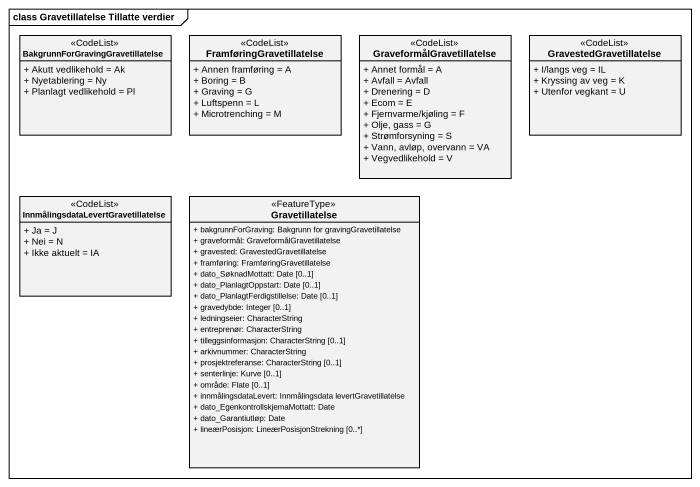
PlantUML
@startuml
mainframe class Gravetillatelse Tillatte verdier
hide circle
hide empty members
skinparam classAttributeIconSize 0
class "BakgrunnForGravingGravetillatelse" as BakgrunnForGravingGravetilla <<CodeList>> {
  + Akutt vedlikehold = Ak
  + Nyetablering = Ny
  + Planlagt vedlikehold = Pl
}
class FramføringGravetillatelse <<CodeList>> {
  + Annen framføring = A
  + Boring = B
  + Graving = G
  + Luftspenn = L
  + Microtrenching = M
}
class GraveformålGravetillatelse <<CodeList>> {
  + Annet formål = A
  + Avfall = Avfall
  + Drenering = D
  + Ecom = E
  + Fjernvarme/kjøling = F
  + Olje, gass = G
  + Strømforsyning = S
  + Vann, avløp, overvann = VA
  + Vegvedlikehold = V
}
class GravestedGravetillatelse <<CodeList>> {
  + I/langs veg = IL
  + Kryssing av veg = K
  + Utenfor vegkant = U
}
class "InnmålingsdataLevertGravetillatelse" as InnmålingsdataLevertGravetil <<CodeList>> {
  + Ja = J
  + Nei = N
  + Ikke aktuelt = IA
}
class Gravetillatelse <<FeatureType>> {
  + bakgrunnForGraving: Bakgrunn for gravingGravetillatelse
  + graveformål: GraveformålGravetillatelse
  + gravested: GravestedGravetillatelse
  + framføring: FramføringGravetillatelse
  + dato_SøknadMottatt: Date [0..1]
  + dato_PlanlagtOppstart: Date [0..1]
  + dato_PlanlagtFerdigstillelse: Date [0..1]
  + gravedybde: Integer [0..1]
  + ledningseier: CharacterString
  + entreprenør: CharacterString
  + tilleggsinformasjon: CharacterString [0..1]
  + arkivnummer: CharacterString
  + prosjektreferanse: CharacterString [0..1]
  + senterlinje: Kurve [0..1]
  + område: Flate [0..1]
  + innmålingsdataLevert: Innmålingsdata levertGravetillatelse
  + dato_EgenkontrollskjemaMottatt: Date
  + dato_Garantiutløp: Date
  + lineærPosisjon: LineærPosisjonStrekning [0..*]
}
@enduml
